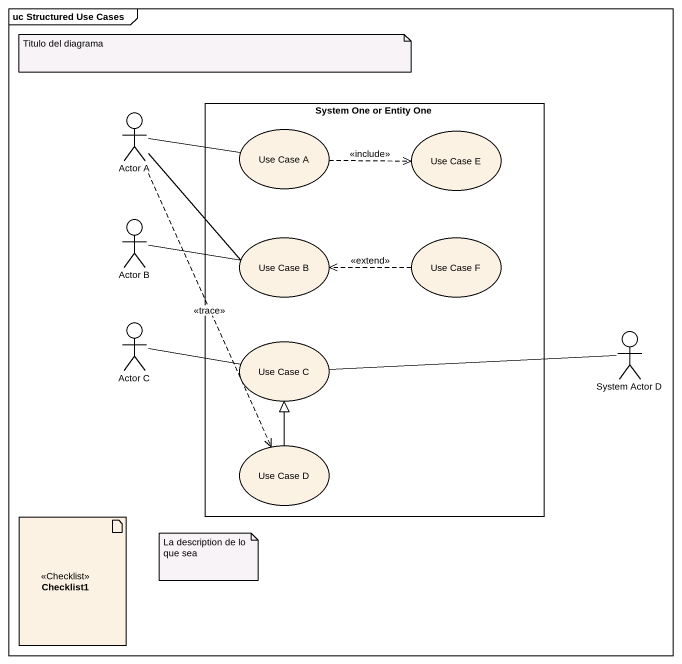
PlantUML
@startuml
mainframe uc Structured Use Cases
rectangle "System One or Entity One" as System_One_or_Entity_One {
  usecase "Use Case A" as Use_Case_A
  usecase "Use Case E" as Use_Case_E
  usecase "Use Case B" as Use_Case_B
  usecase "Use Case F" as Use_Case_F
  usecase "Use Case C" as Use_Case_C
  usecase "Use Case D" as Use_Case_D
}
actor "Actor A" as Actor_A
actor "Actor B" as Actor_B
actor "Actor C" as Actor_C
actor "System Actor D" as System_Actor_D
artifact Checklist1 <<Checklist>>
Actor_A -right- Use_Case_A
Actor_A -- Use_Case_B
Actor_A ..> Use_Case_D : <<trace>>
Use_Case_A .right.> Use_Case_E : <<include>>
Actor_B -right- Use_Case_B
Use_Case_F .left.> Use_Case_B : <<extend>>
Actor_C -right- Use_Case_C
System_Actor_D -left- Use_Case_C
Use_Case_D -up-|> Use_Case_C
note as N1
  Titulo del diagrama
end note
note as N2
  La description de lo que sea
end note
@enduml
